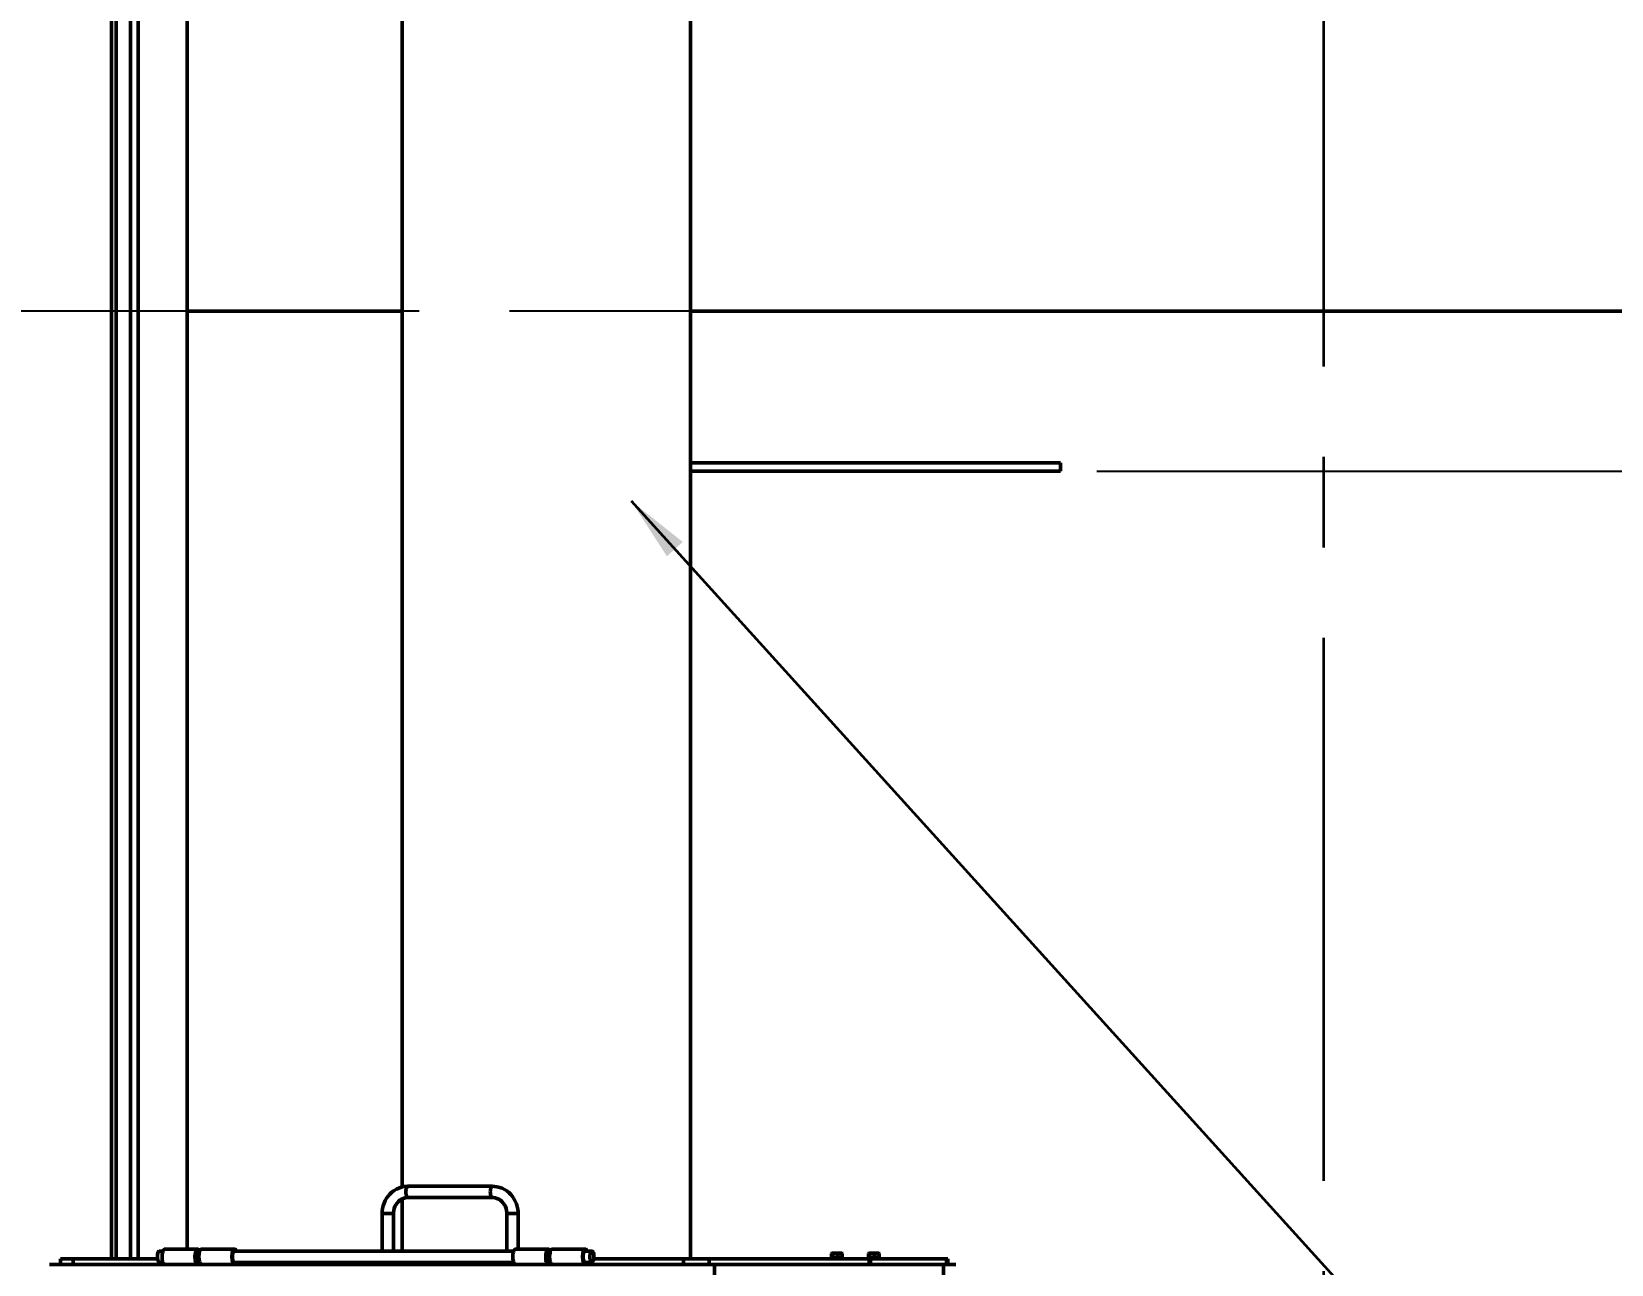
# Model space of a CAD drawing. Header units: inches. Extents: x 0 to 1408, y 0 to 1088.
# Drawn here: x 873.4 to 943.3, y 263.3 to 317.8 of the extents above; entities that cross this region are included whole.
import ezdxf

# ---------------------------------------------------------------- set-up
doc = ezdxf.new("R2010")
doc.units = ezdxf.units.IN
doc.header["$LTSCALE"] = 32
doc.header["$MEASUREMENT"] = 0
doc.linetypes.add('CENTER2', pattern=[1.125, 0.75, -0.125, 0.125, -0.125])
doc.linetypes.add('HIDDEN', pattern=[0.375, 0.25, -0.125])
for name, color, linetype, lineweight in [('AM_0', 7, 'Continuous', 50), ('AM_6', 140, 'Continuous', 35), ('Equipment-AM_3', 6, 'HIDDEN', 25), ('Equipment-AM_5', 92, 'Continuous', 25), ('Layout-AM_6', 140, 'Continuous', 35)]:
    doc.layers.add(name, color=color, linetype=linetype, lineweight=lineweight)
doc.styles.get("Standard").update_dxf_attribs({"font": 'ROMANS.SHX', "width": 0.7})
doc.dimstyles.new('METSOPOWER_ANSI$7', dxfattribs={"dimscale": 24, "dimtxt": 0.12, "dimasz": 0.12, "dimexe": 0.1, "dimexo": 0.05, "dimgap": 0.06, "dimtad": 1, "dimtoh": 1, "dimzin": 12, "dimdsep": 46, "dimlunit": 3, "dimtxsty": 'Standard', "dimcen": 0, "dimclrd": 256, "dimclre": 256, "dimclrt": 140, "dimadec": 0, "dimazin": 2, "dimtp": 0.1, "dimtm": 0.1, "dimtfac": 0.71, "dimtmove": 0, "dimatfit": 3, "dimfxl": 1, "dimtzin": 7, "dimlwd": -1, "dimlwe": -1, "dimarcsym": 1})
doc.dimstyles.new('VALMET_ANSI$0', dxfattribs={"dimscale": 48, "dimtxt": 0.12, "dimasz": 0.12, "dimexe": 0.1, "dimexo": 0.05, "dimgap": 0.06, "dimtad": 1, "dimtoh": 1, "dimdec": 5, "dimzin": 7, "dimdsep": 46, "dimlunit": 4, "dimtxsty": 'Standard', "dimcen": 0, "dimclrd": 256, "dimclre": 256, "dimclrt": 140, "dimadec": 0, "dimazin": 2, "dimtp": 0.1, "dimtm": 0.1, "dimtfac": 0.71, "dimtdec": 5, "dimtofl": 0, "dimtmove": 0, "dimatfit": 3, "dimfxl": 1, "dimfrac": 2, "dimtolj": 1, "dimtzin": 7, "dimlwd": -1, "dimlwe": -1, "dimarcsym": 1})

# ---------------------------------------------------------------- blocks, each defined once
blk = doc.blocks.new('A$C9d734190')
at = {"layer": 'AM_0'}
for p, q in [((-71.738, 34.106), (-71.738, 148)), ((-71.528, 34.106), (-71.528, 148)), ((-70.893, 34.106), (-70.893, 148)), ((-70.545, 34.106), (-70.545, 148)), ((-68.391, 34.531), (-68.391, 148)), ((-46.135, 34.106), (-46.135, 91.623)), ((-58.885, 89.607), (-58.885, 37.276)), ((-46.135, 69.294), (-29.766, 69.294)), ((-46.135, 68.919), (-29.766, 68.919)), ((-54.893, 37.309), (-58.624, 37.309)), ((-58.885, 36.746), (-58.885, 34.444)), ((-58.624, 36.809), (-54.893, 36.809)), ((-59.763, 36.106), (-59.763, 34.444)), ((-59.763, 36.106), (-59.603, 36.106)), ((-59.603, 36.106), (-59.263, 36.106)), ((-59.263, 34.444), (-59.263, 36.106)), ((-54.255, 36.106), (-54.255, 34.444)), ((-54.095, 36.106), (-54.255, 36.106)), ((-53.755, 36.106), (-54.095, 36.106)), ((-53.755, 34.531), (-53.755, 36.106)), ((-69.458, 34.444), (-69.609, 34.444)), ((-67.919, 34.531), (-69.376, 34.531)), ((-67.826, 34.444), (-67.958, 34.444)), ((-66.287, 34.531), (-67.744, 34.531)), ((-53.952, 34.444), (-66.326, 34.444)), ((-52.413, 34.531), (-53.87, 34.531)), ((-52.32, 34.444), (-52.452, 34.444)), ((-50.781, 34.531), (-52.238, 34.531)), ((-50.489, 34.444), (-50.82, 34.444)), ((-39.896, 34.34), (-39.877, 34.359)), ((-39.896, 34.171), (-39.896, 34.34)), ((-39.739, 34.359), (-39.877, 34.359)), ((-39.857, 34.171), (-39.857, 34.34)), ((-39.523, 34.359), (-39.739, 34.359)), ((-39.621, 34.34), (-39.523, 34.359)), ((-39.621, 34.171), (-39.621, 34.34)), ((-39.523, 34.359), (-39.441, 34.359)), ((-39.424, 34.34), (-39.444, 34.359)), ((-39.424, 34.171), (-39.424, 34.34)), ((-38.264, 34.34), (-38.244, 34.359)), ((-38.264, 34.171), (-38.264, 34.34)), ((-38.107, 34.359), (-38.244, 34.359)), ((-38.225, 34.171), (-38.225, 34.34)), ((-37.89, 34.359), (-38.107, 34.359)), ((-37.989, 34.34), (-37.89, 34.359)), ((-37.989, 34.171), (-37.989, 34.34)), ((-37.89, 34.359), (-37.809, 34.359)), ((-37.792, 34.34), (-37.811, 34.359)), ((-37.792, 34.171), (-37.792, 34.34)), ((-74.465, 33.856), (-74.465, 33.856)), ((-45.61, 33.856), (-74.465, 33.856)), ((-73.986, 34.106), (-73.986, 33.856)), ((-73.986, 34.106), (-73.427, 34.106)), ((-73.427, 34.106), (-73.427, 33.856)), ((-73.427, 34.106), (-69.694, 34.106)), ((-69.609, 33.944), (-69.458, 33.944)), ((-67.958, 33.944), (-67.826, 33.944)), ((-67.886, 33.937), (-67.88, 33.944)), ((-66.326, 33.944), (-53.952, 33.944)), ((-66.254, 33.937), (-66.248, 33.944)), ((-52.452, 33.944), (-52.32, 33.944)), ((-52.38, 33.937), (-52.374, 33.944)), ((-50.82, 33.944), (-50.489, 33.944)), ((-50.748, 33.937), (-50.742, 33.944)), ((-50.405, 34.106), (-46.437, 34.106)), ((-46.437, 33.856), (-46.437, 34.106)), ((-46.437, 34.106), (-45.305, 34.106)), ((-45.61, 33.856), (-45.61, 33.856)), ((-45.069, 33.856), (-45.61, 33.856)), ((-45.305, 34.106), (-45.305, 33.856)), ((-45.305, 34.106), (-38.227, 34.106)), ((-45.069, 33.856), (-45.069, 33.856)), ((-34.947, 33.856), (-45.069, 33.856)), ((-45.069, 32.356), (-45.069, 33.856)), ((-39.973, 34.171), (-39.973, 34.106)), ((-39.973, 34.171), (-39.348, 34.171)), ((-39.348, 34.106), (-39.348, 34.171)), ((-38.34, 34.171), (-38.34, 34.106)), ((-38.34, 34.171), (-37.715, 34.171)), ((-38.227, 34.106), (-38.227, 33.856)), ((-38.227, 34.106), (-38.17, 34.106)), ((-38.17, 34.106), (-38.17, 33.856)), ((-38.17, 34.106), (-34.811, 34.106)), ((-37.715, 34.106), (-37.715, 34.171)), ((-34.947, 33.856), (-34.947, 32.356)), ((-34.406, 33.856), (-34.947, 33.856)), ((-34.947, 33.856), (-34.947, 33.856)), ((-34.811, 33.856), (-34.811, 34.106)), ((-34.811, 34.106), (-34.753, 34.106)), ((-34.753, 33.856), (-34.753, 34.106)), ((-34.406, 33.856), (-34.406, 33.856))]:
    blk.add_line(p, q, dxfattribs=at)
at = {"layer": 'AM_0', "linetype": 'CENTER2'}
blk.add_line((-29.766, 69.294), (-29.766, 68.919), dxfattribs=at)
at = {"layer": 'AM_0', "flags": 128}
for points in [[(-58.624, 37.309), (-58.693, 37.307), (-58.808, 37.293), (-58.921, 37.267), (-59.031, 37.229), (-59.137, 37.18), (-59.238, 37.12), (-59.332, 37.049), (-59.419, 36.968), (-59.497, 36.878), (-59.567, 36.781), (-59.627, 36.676), (-59.677, 36.565), (-59.715, 36.45), (-59.743, 36.33), (-59.758, 36.209), (-59.763, 36.106)], [(-58.624, 37.309), (-58.635, 37.307), (-58.656, 37.293), (-58.675, 37.265), (-58.691, 37.225), (-58.704, 37.175), (-58.712, 37.119), (-58.714, 37.059)], [(-58.714, 37.059), (-58.712, 36.999), (-58.704, 36.943), (-58.691, 36.893), (-58.675, 36.853), (-58.656, 36.825), (-58.635, 36.811), (-58.624, 36.809)], [(-54.893, 37.309), (-54.904, 37.307), (-54.925, 37.293), (-54.944, 37.265), (-54.961, 37.225), (-54.973, 37.175), (-54.981, 37.119), (-54.983, 37.059)], [(-54.983, 37.059), (-54.981, 36.999), (-54.973, 36.943), (-54.961, 36.893), (-54.944, 36.853), (-54.925, 36.825), (-54.904, 36.811), (-54.893, 36.809)], [(-53.755, 36.106), (-53.757, 36.177), (-53.769, 36.3), (-53.794, 36.42), (-53.83, 36.537), (-53.877, 36.649), (-53.935, 36.756), (-54.003, 36.856), (-54.08, 36.948), (-54.166, 37.032), (-54.259, 37.105), (-54.359, 37.169), (-54.464, 37.221), (-54.574, 37.261), (-54.687, 37.289), (-54.802, 37.305), (-54.893, 37.309)], [(-59.263, 36.106), (-59.261, 36.149), (-59.251, 36.241), (-59.229, 36.33), (-59.197, 36.415), (-59.156, 36.495), (-59.105, 36.568), (-59.046, 36.633), (-58.98, 36.689), (-58.908, 36.736), (-58.831, 36.771), (-58.75, 36.795), (-58.666, 36.808), (-58.624, 36.809)], [(-54.893, 36.809), (-54.856, 36.808), (-54.772, 36.796), (-54.69, 36.772), (-54.611, 36.737), (-54.537, 36.69), (-54.47, 36.633), (-54.411, 36.566), (-54.36, 36.492), (-54.318, 36.411), (-54.286, 36.325), (-54.266, 36.236), (-54.256, 36.144), (-54.255, 36.106)], [(-69.609, 34.444), (-69.623, 34.441), (-69.644, 34.425), (-69.663, 34.395), (-69.679, 34.354), (-69.69, 34.303), (-69.698, 34.246), (-69.699, 34.186), (-69.696, 34.127), (-69.688, 34.071)], [(-69.376, 34.531), (-69.38, 34.531), (-69.405, 34.522), (-69.428, 34.499), (-69.449, 34.464), (-69.467, 34.418), (-69.482, 34.362), (-69.492, 34.3), (-69.497, 34.233), (-69.497, 34.165), (-69.493, 34.098), (-69.484, 34.035), (-69.47, 33.978), (-69.452, 33.93), (-69.432, 33.893), (-69.409, 33.868), (-69.384, 33.857), (-69.376, 33.856)], [(-67.837, 34.444), (-67.853, 34.477), (-67.875, 34.508), (-67.899, 34.527), (-67.923, 34.531), (-67.947, 34.522), (-67.971, 34.499), (-67.992, 34.464), (-68.01, 34.418), (-68.024, 34.362), (-68.034, 34.3), (-68.04, 34.233), (-68.04, 34.165), (-68.036, 34.098), (-68.026, 34.035), (-68.012, 33.978), (-67.995, 33.93), (-67.974, 33.893), (-67.951, 33.868), (-67.927, 33.857), (-67.902, 33.859), (-67.878, 33.875), (-67.878, 33.875)], [(-67.88, 34.444), (-67.895, 34.458), (-67.918, 34.466), (-67.941, 34.46), (-67.962, 34.439), (-67.981, 34.404), (-67.997, 34.359), (-68.009, 34.304), (-68.015, 34.244), (-68.017, 34.181), (-68.013, 34.118), (-68.004, 34.06), (-67.991, 34.009), (-67.974, 33.968), (-67.953, 33.939), (-67.931, 33.923), (-67.908, 33.923), (-67.886, 33.937), (-67.886, 33.937)], [(-67.744, 34.531), (-67.748, 34.531), (-67.773, 34.522), (-67.796, 34.499), (-67.817, 34.464), (-67.835, 34.418), (-67.849, 34.362), (-67.86, 34.3), (-67.865, 34.233), (-67.865, 34.165), (-67.861, 34.098), (-67.851, 34.035), (-67.838, 33.978), (-67.82, 33.93), (-67.799, 33.893), (-67.776, 33.868), (-67.752, 33.857), (-67.744, 33.856)], [(-66.205, 34.444), (-66.221, 34.477), (-66.243, 34.508), (-66.266, 34.527), (-66.291, 34.531), (-66.315, 34.522), (-66.339, 34.499), (-66.36, 34.464), (-66.378, 34.418), (-66.392, 34.362), (-66.402, 34.3), (-66.408, 34.233), (-66.408, 34.165), (-66.403, 34.098), (-66.394, 34.035), (-66.38, 33.978), (-66.363, 33.93), (-66.342, 33.893), (-66.319, 33.868), (-66.295, 33.857), (-66.27, 33.859), (-66.246, 33.875), (-66.246, 33.875)], [(-66.248, 34.444), (-66.263, 34.458), (-66.286, 34.466), (-66.308, 34.46), (-66.33, 34.439), (-66.349, 34.404), (-66.365, 34.359), (-66.376, 34.304), (-66.383, 34.244), (-66.385, 34.181), (-66.381, 34.118), (-66.372, 34.06), (-66.359, 34.009), (-66.341, 33.968), (-66.321, 33.939), (-66.299, 33.923), (-66.276, 33.923), (-66.254, 33.937), (-66.254, 33.937)], [(-53.87, 34.531), (-53.874, 34.531), (-53.899, 34.522), (-53.922, 34.499), (-53.943, 34.464), (-53.961, 34.418), (-53.976, 34.362), (-53.986, 34.3), (-53.991, 34.233), (-53.991, 34.165), (-53.987, 34.098), (-53.978, 34.035), (-53.964, 33.978), (-53.946, 33.93), (-53.926, 33.893), (-53.903, 33.868), (-53.878, 33.857), (-53.87, 33.856)], [(-52.331, 34.444), (-52.347, 34.477), (-52.369, 34.508), (-52.392, 34.527), (-52.417, 34.531), (-52.441, 34.522), (-52.465, 34.499), (-52.486, 34.464), (-52.504, 34.418), (-52.518, 34.362), (-52.528, 34.3), (-52.534, 34.233), (-52.534, 34.165), (-52.53, 34.098), (-52.52, 34.035), (-52.506, 33.978), (-52.489, 33.93), (-52.468, 33.893), (-52.445, 33.868), (-52.421, 33.857), (-52.396, 33.859), (-52.372, 33.875), (-52.372, 33.875)], [(-52.374, 34.444), (-52.389, 34.458), (-52.412, 34.466), (-52.435, 34.46), (-52.456, 34.439), (-52.475, 34.404), (-52.491, 34.359), (-52.503, 34.304), (-52.509, 34.244), (-52.511, 34.181), (-52.507, 34.118), (-52.498, 34.06), (-52.485, 34.009), (-52.468, 33.968), (-52.447, 33.939), (-52.425, 33.923), (-52.402, 33.923), (-52.38, 33.937), (-52.38, 33.937)], [(-52.238, 34.531), (-52.242, 34.531), (-52.267, 34.522), (-52.29, 34.499), (-52.311, 34.464), (-52.329, 34.418), (-52.343, 34.362), (-52.353, 34.3), (-52.359, 34.233), (-52.359, 34.165), (-52.355, 34.098), (-52.345, 34.035), (-52.332, 33.978), (-52.314, 33.93), (-52.293, 33.893), (-52.27, 33.868), (-52.246, 33.857), (-52.238, 33.856)], [(-50.699, 34.444), (-50.715, 34.477), (-50.737, 34.508), (-50.76, 34.527), (-50.785, 34.531), (-50.809, 34.522), (-50.832, 34.499), (-50.854, 34.464), (-50.872, 34.418), (-50.886, 34.362), (-50.896, 34.3), (-50.902, 34.233), (-50.902, 34.165), (-50.897, 34.098), (-50.888, 34.035), (-50.874, 33.978), (-50.857, 33.93), (-50.836, 33.893), (-50.813, 33.868), (-50.789, 33.857), (-50.764, 33.859), (-50.74, 33.875), (-50.74, 33.875)], [(-50.742, 34.444), (-50.757, 34.458), (-50.78, 34.466), (-50.802, 34.46), (-50.824, 34.439), (-50.843, 34.404), (-50.859, 34.359), (-50.87, 34.304), (-50.877, 34.244), (-50.879, 34.181), (-50.875, 34.118), (-50.866, 34.06), (-50.853, 34.009), (-50.835, 33.968), (-50.815, 33.939), (-50.793, 33.923), (-50.77, 33.923), (-50.748, 33.937), (-50.748, 33.937)], [(-50.568, 34.071), (-50.555, 34.022), (-50.538, 33.984), (-50.519, 33.957), (-50.497, 33.945), (-50.476, 33.947), (-50.455, 33.963), (-50.436, 33.992), (-50.42, 34.034), (-50.408, 34.084), (-50.401, 34.141), (-50.399, 34.201), (-50.402, 34.261), (-50.411, 34.317), (-50.424, 34.365), (-50.44, 34.404), (-50.46, 34.43), (-50.481, 34.443), (-50.503, 34.441), (-50.524, 34.425), (-50.543, 34.395), (-50.558, 34.354), (-50.57, 34.303), (-50.577, 34.246), (-50.579, 34.186), (-50.576, 34.127), (-50.568, 34.071)], [(-39.877, 34.359), (-39.875, 34.359), (-39.857, 34.34)], [(-39.857, 34.34), (-39.766, 34.358), (-39.739, 34.359)], [(-39.739, 34.359), (-39.645, 34.346), (-39.621, 34.34)], [(-39.523, 34.359), (-39.516, 34.359), (-39.424, 34.34)], [(-38.244, 34.359), (-38.243, 34.359), (-38.225, 34.34)], [(-38.225, 34.34), (-38.134, 34.358), (-38.107, 34.359)], [(-38.107, 34.359), (-38.012, 34.346), (-37.989, 34.34)], [(-37.89, 34.359), (-37.883, 34.359), (-37.792, 34.34)], [(-69.688, 34.071), (-69.675, 34.022), (-69.658, 33.984), (-69.639, 33.957), (-69.617, 33.945), (-69.609, 33.944)], [(-67.878, 33.875), (-67.856, 33.905), (-67.837, 33.944)], [(-66.246, 33.875), (-66.224, 33.905), (-66.205, 33.944)], [(-52.372, 33.875), (-52.35, 33.905), (-52.331, 33.944)], [(-50.74, 33.875), (-50.718, 33.905), (-50.699, 33.944)]]:
    blk.add_lwpolyline(points, dxfattribs=at)
blk = doc.blocks.new('*D124')
at = {"layer": 'Defpoints', "color": 0, "transparency": 16777216}
for p in [(918.924, 298.391), (1112.146, 298.391), (934.411, 233.972)]:
    blk.add_point(p, dxfattribs=at)
at = {"layer": 'Equipment-AM_5', "linetype": 'ByBlock', "transparency": 16777216}
for p, q in [((920.524, 298.391), (1115.346, 298.391)), ((1112.146, 237.812), (1112.146, 294.551)), ((936.011, 233.972), (1115.346, 233.972))]:
    blk.add_line(p, q, dxfattribs=at)
at = {"layer": 'Equipment-AM_5', "transparency": 16777216}
for points in [[(1111.506, 294.551), (1112.786, 294.551), (1112.146, 298.391)], [(1111.506, 237.812), (1112.786, 237.812), (1112.146, 233.972)]]:
    blk.add_solid(points, dxfattribs=at)
at = {"layer": 'Equipment-AM_5', "color": 140, "transparency": 16777216, "char_height": 3.84, "attachment_point": 5, "rotation": 90}
for s, insert in [('\\A1;BOTTOM OF SUPPORT STRAP', (1115.986, 266.181)), ('\\A1;5\'-4 3/8"', (1107.301, 266.181))]:
    blk.add_mtext(s, dxfattribs=dict(at, insert=insert))

msp = doc.modelspace()

# ---------------------------------------------------------------- linework, layer by layer
at = {"layer": 'AM_0'}
for p, q in [((889.805452, 305.472002), (880.2993, 305.472002)), ((1012.254877, 305.472002), (902.555452, 305.472002))]:
    msp.add_line(p, q, dxfattribs=at)
at = {"layer": 'AM_6', "linetype": 'CENTER2'}
msp.add_lwpolyline([(872.627318, 368.381294), (924.42182, 368.381294, -0.375040604), (930.542095, 363.030047), (930.542095, 237.485644, -0.414213562), (926.542095, 233.485644), (872.552946, 233.485644, -0.414213562), (868.552946, 237.485644), (868.552946, 305.080964)], format="xyb", dxfattribs=at)
at = {"layer": 'Equipment-AM_3'}
for p, q in [((880.2993, 305.472002), (872.021186, 305.472002)), ((902.555452, 305.472002), (889.805452, 305.472002))]:
    msp.add_line(p, q, dxfattribs=at)

# ---------------------------------------------------------------- block references
at = {"layer": 'AM_6', "linetype": 'CENTER2'}
msp.add_blockref('A$C9d734190', (948.690018, 229.472002), dxfattribs=at)

# ---------------------------------------------------------------- dimensions: what is measured, and where the dimension line sits
at = {"layer": 'Equipment-AM_5'}
dim = msp.add_linear_dim(base=(1112.14649, 298.390801), p1=(934.411429, 233.972002), p2=(918.923834, 298.390801), angle=90, text='<>\\XBOTTOM OF SUPPORT STRAP', dimstyle='VALMET_ANSI$0', override={"dimscale": 32, "dimdec": 3, "dimpost": ''}, dxfattribs=at)
dim.commit()
dim.dimension.update_dxf_attribs({"geometry": '*D124', "text_midpoint": (1112.14649, 266.181401)})

# ---------------------------------------------------------------- leaders
at = {"layer": 'Layout-AM_6'}
msp.add_leader([(899.932487, 297.084452), (988.928439, 198.878519)], dimstyle='METSOPOWER_ANSI$7', override={"dimgap": 0.06, "dimtad": 0, "dimdec": 4}, dxfattribs=at)

doc.saveas('drawing.dxf')
